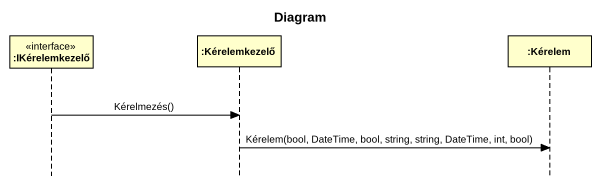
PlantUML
@startuml
title Diagram
hide footbox
participant ":IKérelemkezelő" as IKérelemkezelő <<interface>>
participant ":Kérelemkezelő" as Kérelemkezelő
participant ":Kérelem" as Kérelem

IKérelemkezelő -> Kérelemkezelő : Kérelmezés()
Kérelemkezelő -> Kérelem : Kérelem(bool, DateTime, bool, string, string, DateTime, int, bool)
@enduml
